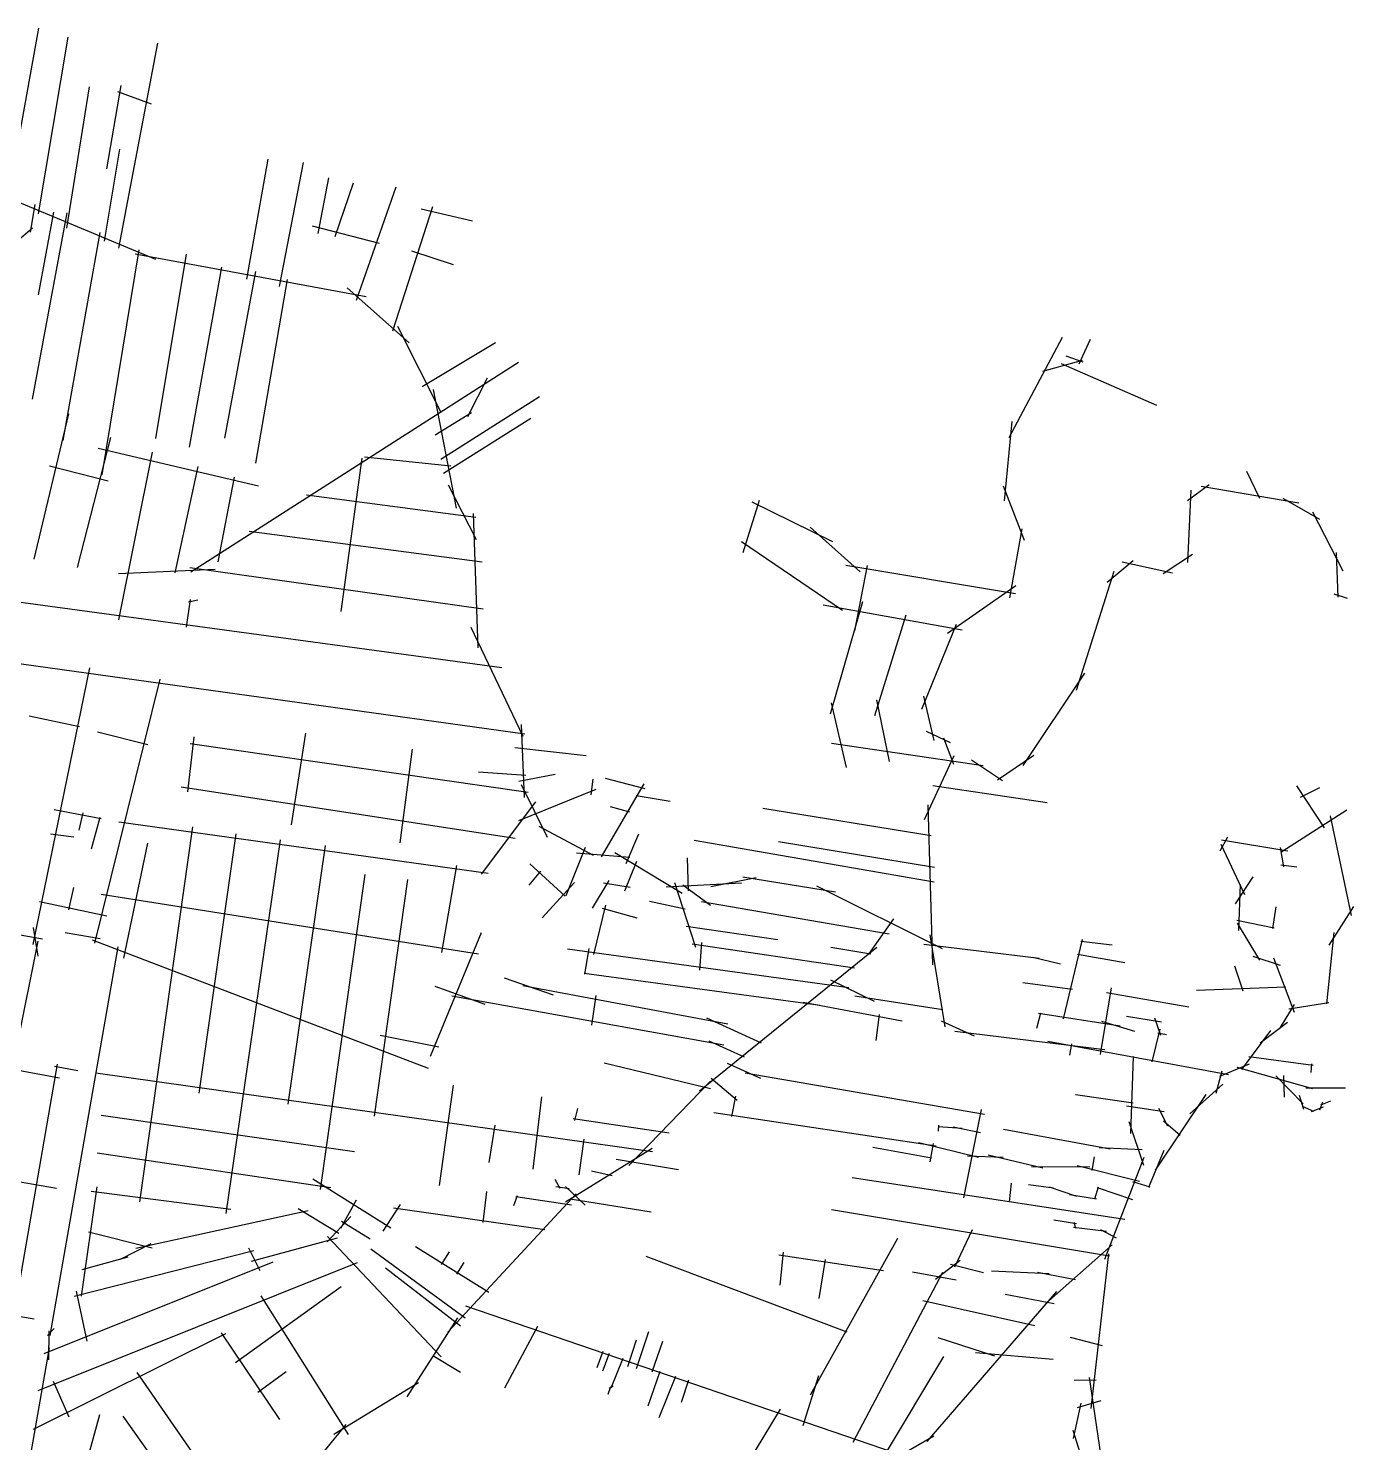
# Model space of a CAD drawing. Header units: inches. Extents: x 723419 to 759401, y 6910722 to 6968430.
# Drawn here: x 731001 to 733127, y 6935858 to 6938125 of the extents above; entities that cross this region are included whole.
import ezdxf

# ---------------------------------------------------------------- set-up
doc = ezdxf.new("R2010")
doc.units = ezdxf.units.IN
doc.header["$MEASUREMENT"] = 0

msp = doc.modelspace()

# ---------------------------------------------------------------- linework, layer by layer
for points in [[(730968.424233, 6937849.45988), (731018.007622, 6938125.36834)], [(731017.592984, 6937827.93741), (731064.936512, 6938111.32467)], [(731146.488344, 6937773.0082), (731209.02778, 6938101.60494)], [(731063.205099, 6937805.06356), (731099.143253, 6938031.57741)], [(731127.035043, 6937900.28022), (731150.269497, 6938033.66029)], [(731143.932657, 6938023.95221), (731198.427606, 6938004.11403)], [(731123.191662, 6937783.95918), (731147.693172, 6937931.69022)], [(731351.780073, 6937723.16314), (731386.021523, 6937915.2821)], [(731403.800948, 6937711.32017), (731442.651578, 6937910.01864)], [(730876.159029, 6937892.05463), (731205.378273, 6937755.29501)], [(731465.766582, 6937796.20426), (731482.887464, 6937885.68424)], [(731493.423223, 6937791.59861), (731522.39695, 6937877.78898)], [(731527.664673, 6937689.61771), (731590.879851, 6937871.20961)], [(731004.451506, 6937798.26953), (731012.061656, 6937842.89)], [(731007.856483, 6937530.87731), (731063.632558, 6937829.49019)], [(731017.567655, 6937697.7657), (731042.069165, 6937830.72361)], [(731585.611816, 6937640.272), (731650.143768, 6937839.62842)], [(731631.047568, 6937835.68072), (731713.358946, 6937816.60044)], [(730989.083301, 6937789.28102), (731007.8249, 6937805.38535)], [(731456.547911, 6937808.70517), (731563.881754, 6937781.07154)], [(731056.8179, 6937464.220617), (731116.615608, 6937798.1651)], [(731119.727586, 6937409.27073), (731178.882058, 6937770.17595)], [(731172.688434, 6937763.96064), (731542.951264, 6937695.30251)], [(731205.560264, 6937467.57136), (731254.946965, 6937762.98712)], [(731615.902318, 6937768.57063), (731682.409901, 6937746.85855)], [(731259.556458, 6937453.75454), (731311.577021, 6937742.59094)], [(731316.186513, 6937468.22931), (731366.231758, 6937735.35363)], [(731366.256461, 6937428.09855), (731416.970569, 6937722.50519)], [(731512.262697, 6937709.30068), (731611.881324, 6937621.04111)], [(731593.201327, 6937647.70447), (731662.583862, 6937509.72147)], [(732573.91335, 6937469.16057), (732659.866417, 6937630.3892)], [(732686.134988, 6937587.11781), (732704.593907, 6937626.84239)], [(731632.553169, 6937550.7935), (731750.599133, 6937621.37889)], [(731261.728106, 6937253.71308), (731787.450055, 6937590.03593)], [(732627.918299, 6937575.76797), (732691.814535, 6937593.50215)], [(732657.56214, 6937587.78728), (732810.377703, 6937521.14661)], [(732664.796113, 6937600.25961), (732692.524674, 6937590.66462)], [(731705.94075, 6937502.99217), (731737.408562, 6937565.0257)], [(731650.575292, 6937546.38356), (731687.303011, 6937356.13849)], [(731662.565994, 6937434.58528), (731821.181181, 6937534.85873)], [(731010.79335, 6937274.114), (731066.012821, 6937507.24149)], [(731653.635943, 6937473.67493), (731711.894221, 6937509.3654)], [(731666.808065, 6937411.99625), (731806.792974, 6937500.02652)], [(732566.813838, 6937367.72101), (732578.883071, 6937494.69778)], [(731080.062688, 6937260.84625), (731133.726796, 6937469.1068)], [(731113.368857, 6937452.15246), (731370.179892, 6937391.62187)], [(731146.29322, 6937177.13287), (731200.289414, 6937445.5731)], [(731034.954018, 6937424.03546), (731129.060392, 6937399.94566)], [(731236.506495, 6937252.13823), (731273.381807, 6937422.54512)], [(731502.998639, 6937190.41566), (731536.602497, 6937436.17314)], [(731540.043434, 6937438.03349), (731678.8207, 6937423.78368)], [(731305.64794, 6937269.90261), (731331.987493, 6937405.43869)], [(732954.89518, 6937415.04804), (732975.660879, 6937371.77259)], [(731447.105302, 6937377.51184), (731718.728565, 6937341.66196)], [(731674.627454, 6937393.4672), (731719.325864, 6937305.47809)], [(732564.684046, 6937391.83952), (732598.052129, 6937304.58733)], [(732859.966096, 6937368.21562), (732894.971157, 6937393.70665)], [(732860.458909, 6937268.89848), (732865.898929, 6937384.81443)], [(732881.918486, 6937391.33543), (733038.551475, 6937364.65879)], [(732147.669627, 6937285.10047), (732173.812493, 6937368.81357)], [(732161.528435, 6937366.29594), (732290.667701, 6937302.40951)], [(733013.039323, 6937371.77259), (733071.776968, 6937338.57496)], [(731714.476175, 6937347.50414), (731721.995685, 6937131.88574)], [(733060.503865, 6937349.83839), (733109.155099, 6937255.58102)], [(731355.439855, 6937319.15663), (731728.801842, 6937269.86956)], [(732255.075704, 6937325.38345), (732335.079052, 6937253.62938)], [(732575.273561, 6937212.00917), (732594.811007, 6937322.80894)], [(732145.1499, 6937302.40951), (732306.836727, 6937192.26857)], [(733098.475812, 6937284.62888), (733101.442072, 6937213.49132)], [(731260.132976, 6937260.55844), (731730.430791, 6937194.3331)], [(732312.400889, 6937264.32954), (732584.46487, 6937219.07439)], [(732326.528305, 6937159.04846), (732346.82433, 6937263.92038)], [(732731.117953, 6937237.47941), (732773.242851, 6937271.86251)], [(732755.443726, 6937270.08409), (732836.133448, 6937252.29967)], [(732821.300896, 6937251.11406), (732868.171936, 6937281.94047)], [(731145.965039, 6937250.95404), (731300.878891, 6937257.9126)], [(732681.848201, 6937064.23404), (732742.390743, 6937254.67103)], [(732475.436073, 6937155.38247), (732585.046989, 6937231.85731)], [(733094.915737, 6937218.82656), (733116.274937, 6937211.71277)], [(730937.238431, 6937212.12747), (731760.373158, 6937100.51163)], [(731254.838727, 6937164.98111), (731261.444488, 6937209.29875)], [(731258.047329, 6937205.71564), (731273.146613, 6937208.92156)], [(732276.102819, 6937200.95966), (732498.779034, 6937160.98087)], [(732287.676112, 6937026.36508), (732339.285789, 6937206.55955)], [(732358.469544, 6937023.66989), (732408.832491, 6937184.83365)], [(732434.014121, 6937033.87015), (732489.821778, 6937169.87335)], [(731710.654102, 6937165.21501), (731794.114648, 6936990.28658)], [(730931.846566, 6937114.18786), (731797.41764, 6936994.00918)], [(731009.138504, 6936656.30692), (731099.569104, 6937100.05859)], [(731107.676132, 6936658.66324), (731212.58656, 6937081.60755)], [(732596.321342, 6936943.09593), (732695.494374, 6937091.50335)], [(732288.835911, 6937043.74725), (732312.639478, 6936940.38355)], [(732361.191899, 6937048.83045), (732381.609251, 6936949.54812)], [(732436.736476, 6937054.27066), (732453.070295, 6936983.54889)], [(731002.296002, 6937023.22671), (731083.376625, 6937006.12912)], [(731112.046722, 6936997.41067), (731193.071344, 6936976.86009)], [(731256.85626, 6936901.35579), (731267.263187, 6936989.26783)], [(731423.366152, 6936848.41953), (731446.071833, 6936994.9395)], [(731791.79012, 6937008.96593), (731796.167831, 6936892.15887)], [(732440.820009, 6936998.50933), (732479.613102, 6936980.14889)], [(731260.64054, 6936978.86956), (731802.743525, 6936900.41044)], [(731597.444292, 6936819.11556), (731617.311919, 6936969.41664)], [(731781.445926, 6936972.26392), (731895.666647, 6936959.54292)], [(732289.44411, 6936979.20355), (732532.41635, 6936943.28053)], [(732468.723681, 6936987.62905), (732485.057813, 6936945.4681)], [(732438.474768, 6936856.94945), (732486.025303, 6936959.50392)], [(732513.851739, 6936952.58095), (732563.689664, 6936919.38346)], [(732555.383135, 6936920.56907), (732613.527278, 6936959.69475)], [(731723.244247, 6936933.37404), (731799.270067, 6936927.92218)], [(731787.993525, 6936918.10887), (731846.195204, 6936929.37596)], [(731904.034466, 6936896.33936), (731906.891594, 6936921.3179)], [(731926.454653, 6936922.96914), (731989.626366, 6936906.70065)], [(731246.449333, 6936908.91815), (731781.929671, 6936826.67779)], [(731787.608593, 6936854.94621), (731911.891334, 6936905.43866)], [(731791.446389, 6936912.96282), (731833.475915, 6936828.30654)], [(731920.114061, 6936796.75), (731988.88527, 6936913.70989)], [(732451.896424, 6936911.37131), (732634.901175, 6936884.17203)], [(733034.825982, 6936910.89945), (733079.340212, 6936843.40594)], [(733041.36295, 6936892.70425), (733072.336386, 6936908.10025)], [(731728.003209, 6936769.01506), (731815.042279, 6936885.28586)], [(731934.275561, 6936877.78051), (731965.290273, 6936869.12816)], [(731975.761929, 6936895.4746), (732030.580833, 6936886.34564)], [(732179.239692, 6936875.14885), (732449.163437, 6936831.26068)], [(732443.85006, 6936880.45782), (732451.382347, 6936624.01157)], [(731042.791142, 6936872.67144), (731117.795063, 6936858.31139)], [(731082.912893, 6936839.76311), (731088.901387, 6936867.58567)], [(731102.526609, 6936809.61036), (731116.148079, 6936860.25599)], [(731146.165282, 6936853.14599), (731738.410136, 6936770.90562)], [(733011.342932, 6936805.20746), (733115.577931, 6936872.05426)], [(733088.964767, 6936862.45196), (733122.60521, 6936703.0765)], [(731036.93492, 6936833.71493), (731074.206422, 6936829.08056)], [(731180.068393, 6936243.81072), (731264.953906, 6936844.80906)], [(731275.109736, 6936418.17411), (731334.38491, 6936833.55606)], [(731820.133372, 6936846.30442), (731906.946673, 6936799.44153)], [(731959.789903, 6936786.01666), (731980.26698, 6936833.7565)], [(731154.586885, 6936634.43814), (731192.635442, 6936819.01899)], [(731318.37192, 6936224.80127), (731405.675533, 6936823.95186)], [(731417.698174, 6936400.07805), (731477.826391, 6936815.04556)], [(731863.665371, 6936735.08499), (731894.937121, 6936812.24826)], [(732068.719761, 6936823.47417), (732453.768551, 6936756.58024)], [(732204.390052, 6936821.35053), (732454.122839, 6936780.29393)], [(732912.282784, 6936806.31533), (732924.850147, 6936829.21315)], [(732913.391614, 6936817.02564), (732951.463312, 6936736.51398)], [(732914.500444, 6936824.04273), (733020.953415, 6936806.31533)], [(733008.579613, 6936811.85657), (733013.940833, 6936780.81767)], [(731805.47276, 6936785.89315), (731862.305756, 6936733.72643)], [(731880.260963, 6936803.4411), (731965.654924, 6936796.10857)], [(731941.637785, 6936804.10772), (732049.714601, 6936738.78241)], [(731958.024405, 6936742.14922), (731977.059316, 6936789.69701)], [(732057.677117, 6936795.49532), (732059.501402, 6936742.20218)], [(733009.525527, 6936784.28403), (733035.544251, 6936780.81767)], [(731469.850696, 6936263.27578), (731541.106923, 6936768.62528)], [(731664.524114, 6936643.71757), (731688.554387, 6936782.97855)], [(731804.385194, 6936751.38707), (731823.148056, 6936773.66662)], [(732095.753818, 6936749.26261), (732168.609811, 6936763.82175)], [(732147.022653, 6936764.9001), (732295.43323, 6936740.63504)], [(732937.0479, 6936721.37179), (732965.509114, 6936764.58223)], [(731066.401461, 6936711.79237), (731074.194852, 6936747.48216)], [(731556.36068, 6936380.92734), (731610.054807, 6936760.56884)], [(731825.323501, 6936699.22035), (731877.261825, 6936756.00599)], [(731906.086082, 6936714.43568), (731932.735207, 6936758.99466)], [(731923.761691, 6936755.19093), (731966.182403, 6936748.12671)], [(732023.976948, 6936748.72344), (732144.864094, 6936755.19405)], [(732037.584347, 6936755.50122), (732070.87019, 6936652.33796)], [(732050.960661, 6936751.95874), (732095.2141, 6936719.60515)], [(732265.211521, 6936750.34109), (732466.510087, 6936650.04516)], [(732942.592361, 6936678.90002), (732945.17963, 6936752.76405)], [(731018.994455, 6936725.09886), (731126.942127, 6936702.13901)], [(731117.782868, 6936736.87519), (731723.272703, 6936641.40093)], [(731908.06953, 6936640.14895), (731927.479992, 6936719.45496)], [(731997.557657, 6936725.92868), (732054.496971, 6936713.53638)], [(732080.642964, 6936725.53673), (732381.781235, 6936673.23187)], [(732997.11639, 6936681.79416), (733002.371605, 6936716.85891)], [(733087.121095, 6936655.43431), (733126.671232, 6936717.48002)], [(731921.204128, 6936714.43853), (731977.267261, 6936698.97142)], [(732348.86125, 6936640.87828), (732389.336662, 6936697.49692)], [(732939.265559, 6936695.15008), (732999.14518, 6936683.3319)], [(730871.50165, 6936692.5279), (731023.804075, 6936665.29651)], [(731009.138504, 6936683.70774), (731016.617632, 6936637.62455)], [(731060.142796, 6936675.44165), (731116.254084, 6936665.83054)], [(731646.100529, 6936477.2447), (731727.804333, 6936675.73162)], [(732056.396929, 6936685.74389), (732203.315307, 6936664.3211)], [(732446.689677, 6936671.97705), (732470.744653, 6936524.41395)], [(732939.713969, 6936690.51491), (732975.755939, 6936631.26121)], [(733083.55758, 6936561.16312), (733095.252826, 6936675.74692)], [(730982.937476, 6936490.977), (731017.240841, 6936661.91155)], [(731036.301393, 6936029.32335), (731145.074902, 6936652.44604)], [(731103.387781, 6936663.96003), (731642.650211, 6936457.93512)], [(731866.063457, 6936649.34251), (732317.002251, 6936587.62157)], [(731893.851118, 6936608.63331), (731900.55194, 6936650.10989)], [(732065.662818, 6936657.59546), (732326.339123, 6936619.06056)], [(732077.268319, 6936421.53172), (732361.813232, 6936652.20198)], [(732078.161699, 6936615.44752), (732081.428463, 6936659.44038)], [(732288.147036, 6936651.96104), (732352.175231, 6936641.36517)], [(732437.213029, 6936656.92763), (732622.475777, 6936634.27575)], [(732661.151922, 6936537.38374), (732691.541236, 6936664.58425)], [(732689.311069, 6936661.61928), (732739.088957, 6936655.6613)], [(732612.276483, 6936636.27358), (732656.493023, 6936625.44191)], [(732683.680928, 6936640.77887), (732759.668912, 6936627.42525)], [(732964.702664, 6936637.63336), (733008.852912, 6936623.14356)], [(732997.895948, 6936634.73542), (733031.089232, 6936547.79663)], [(731764.119914, 6936602.84449), (731842.619494, 6936575.63247)], [(731892.561549, 6936610.4101), (732271.261304, 6936559.18277)], [(732935.698917, 6936622.17763), (732948.58961, 6936582.25016)], [(731653.309799, 6936589.2938), (731733.411334, 6936560.4812)], [(731794.416983, 6936590.4851), (732123.058672, 6936529.12117)], [(732287.595435, 6936599.61311), (732357.386355, 6936565.48842)], [(732595.855421, 6936595.37652), (732675.662081, 6936584.69371)], [(732720.718218, 6936480.14588), (732738.065494, 6936586.74327)], [(732874.791143, 6936583.2161), (733017.876147, 6936588.3681)], [(731680.544296, 6936574.08714), (732116.297813, 6936495.65281)], [(731904.748044, 6936527.24782), (731911.716223, 6936574.593)], [(732243.604664, 6936563.8193), (732402.676391, 6936533.96018)], [(732326.760015, 6936573.83415), (732467.827174, 6936551.94979)], [(732730.259282, 6936579.37688), (732862.099327, 6936556.41066)], [(733009.497384, 6936523.00297), (733031.733705, 6936560.35443)], [(733022.771133, 6936553.08421), (733086.589507, 6936563.47137)], [(732088.532041, 6936538.81639), (732176.643667, 6936498.79886)], [(732361.098715, 6936502.24653), (732366.110338, 6936544.34599)], [(732618.618013, 6936522.13252), (732624.88262, 6936547.02153)], [(732621.400094, 6936546.27677), (732751.967142, 6936526.00749)], [(732762.351867, 6936541.24436), (732818.297112, 6936532.14466)], [(732807.021195, 6936538.64452), (732816.562259, 6936510.91175)], [(732465.150473, 6936533.91616), (732517.735457, 6936509.88135)], [(732486.967777, 6936517.14765), (732727.421228, 6936487.84192)], [(732722.016231, 6936533.28449), (732775.117168, 6936517.33753)], [(732803.551803, 6936468.01281), (732816.128546, 6936520.44485)], [(732812.556276, 6936514.80392), (732826.27906, 6936512.12133)], [(732947.322868, 6936456.19016), (732993.728925, 6936518.52842)], [(732976.71311, 6936498.43603), (733020.454348, 6936532.01883)], [(731565.197859, 6936510.85947), (731659.717934, 6936492.45136)], [(732092.267227, 6936502.05556), (732149.139624, 6936476.44427)], [(732636.179175, 6936501.24687), (732925.709443, 6936448.16136)], [(732671.283048, 6936479.02162), (732674.376264, 6936496.97629)], [(730915.166277, 6936467.75413), (731050.990104, 6936442.75474)], [(732769.320984, 6936353.30482), (732773.54273, 6936476.57442)], [(732958.611918, 6936476.61898), (733061.537022, 6936462.99544)], [(730904.014502, 6935637.20694), (731047.726154, 6936464.37201)], [(731042.947805, 6936461.05788), (731080.47822, 6936454.3615)], [(731109.462267, 6936450.74833), (732002.40011, 6936324.18843)], [(731924.723865, 6936466.44175), (732095.215663, 6936425.59494)], [(732122.122765, 6936466.13512), (732175.407256, 6936441.90934)], [(732150.87948, 6936450.36017), (732534.767845, 6936384.44896)], [(732906.303046, 6936418.15637), (732915.580193, 6936453.83547)], [(732911.744943, 6936445.3711), (732959.697608, 6936464.94843)], [(732939.072937, 6936459.79643), (733060.759653, 6936425.27857)], [(733001.537012, 6936445.81749), (733045.522468, 6936400.75144)], [(733013.837955, 6936446.4015), (733015.384876, 6936411.3683)], [(733058.520417, 6936451.05983), (733059.60642, 6936464.92446)], [(731660.649151, 6936270.0931), (731682.906422, 6936430.8687)], [(731963.936913, 6936301.82368), (732095.230048, 6936437.08835)], [(732096.185342, 6936442.19105), (732138.192666, 6936406.6975)], [(732864.089967, 6936385.0549), (732916.805659, 6936432.32315)], [(733049.931833, 6936426.75157), (733113.548829, 6936426.4337)], [(731810.977508, 6936296.34217), (731824.477651, 6936411.91099)], [(732129.452736, 6936380.78161), (732135.655116, 6936413.17651)], [(732680.722485, 6936415.65445), (732773.147166, 6936402.3955)], [(732808.545914, 6936294.77733), (732890.171231, 6936415.6619)], [(733039.434224, 6936415.0286), (733046.143801, 6936392.30928)], [(733072.112493, 6936391.06787), (733077.206669, 6936403.8551)], [(733073.976178, 6936399.38583), (733090.004803, 6936405.59329)], [(731117.836652, 6936382.76156), (731524.003239, 6936324.18843)], [(731875.003202, 6936377.4687), (732028.855987, 6936354.36745)], [(731877.55326, 6936374.41109), (731882.483268, 6936393.60554)], [(732100.298269, 6936387.10446), (732457.238569, 6936333.35951)], [(732501.565805, 6936250.10675), (732529.769355, 6936391.92288)], [(732762.398772, 6936397.52507), (732822.961952, 6936388.66212)], [(732813.479988, 6936393.85759), (732827.856, 6936365.74059)], [(733043.782925, 6936397.02694), (733062.420709, 6936388.95737)], [(733058.817481, 6936388.46072), (733078.076597, 6936395.90959)], [(731740.191894, 6936306.55014), (731750.043468, 6936366.70435)], [(732460.005328, 6936364.34126), (732498.597669, 6936361.72531)], [(732460.975006, 6936356.88115), (732461.16888, 6936366.7634)], [(732484.440546, 6936363.95364), (732528.075154, 6936354.84649)], [(732564.839145, 6936360.41062), (732735.974164, 6936328.74546)], [(732766.037334, 6936372.52175), (732789.46191, 6936302.80208)], [(732821.738674, 6936373.68664), (732848.303996, 6936350.39903)], [(731884.681853, 6936287.22797), (731892.344223, 6936344.46556)], [(732355.526736, 6936331.23478), (732449.69096, 6936314.05142)], [(732429.402752, 6936338.96441), (732524.694568, 6936315.58375)], [(732447.435464, 6936308.13583), (732452.791993, 6936337.15037)], [(732718.488989, 6936330.92924), (732787.336184, 6936327.87189)], [(731111.555785, 6936322.09648), (731486.317725, 6936266.66128)], [(731862.745098, 6936243.60066), (732001.360699, 6936330.06014)], [(731943.809121, 6936312.24037), (732043.986541, 6936295.63492)], [(732507.21502, 6936317.27386), (732564.446708, 6936315.58375)], [(732540.548081, 6936318.92036), (732627.906104, 6936298.13819)], [(732707.12364, 6936294.24128), (732710.839439, 6936315.86099)], [(732727.545995, 6936152.01504), (732790.874057, 6936315.12476)], [(732798.177137, 6936267.05228), (732822.542935, 6936326.37735)], [(730885.76853, 6936293.36026), (731046.418135, 6936265.64781)], [(731904.345288, 6936293.35227), (731937.584852, 6936285.79384)], [(732610.075083, 6936300.27862), (732703.401587, 6936300.09795)], [(732682.96391, 6936302.08575), (732783.163219, 6936276.78569)], [(731086.67716, 6936092.42493), (731111.481676, 6936267.73353)], [(731457.200781, 6936280.83917), (731582.718057, 6936201.86065)], [(731845.612334, 6936279.98104), (731853.539873, 6936265.50072)], [(731847.222733, 6936268.34733), (731868.775493, 6936265.0057)], [(731862.582182, 6936268.22354), (731893.920538, 6936238.39651)], [(732322.151148, 6936282.90864), (732759.783985, 6936215.80017)], [(732574.39772, 6936243.73677), (732577.740782, 6936273.79891)], [(732605.045324, 6936271.50841), (732645.090151, 6936266.38905)], [(732638.213593, 6936267.871), (732681.898858, 6936252.91719)], [(732711.291914, 6936248.60625), (732717.359521, 6936267.871)], [(732715.471759, 6936266.52381), (732771.96579, 6936247.25907)], [(732771.982363, 6936276.23568), (732799.627433, 6936267.84919)], [(731102.045366, 6936260.88722), (731325.711272, 6936231.93132)], [(731502.482374, 6936201.46382), (731527.506403, 6936246.70771)], [(731673.896946, 6936034.6162), (731879.830958, 6936256.54201)], [(731730.34032, 6936210.66808), (731736.543012, 6936260.24972)], [(731779.632586, 6936237.80655), (731785.611699, 6936253.88367)], [(731783.061641, 6936252.21441), (731872.482224, 6936239.12435)], [(731869.890265, 6936248.42138), (732000.194645, 6936227.51867)], [(732671.112315, 6936255.34218), (732714.123402, 6936248.60625)], [(731173.372887, 6936169.65889), (731450.050925, 6936230.03887)], [(731434.162701, 6936233.21391), (731498.907289, 6936193.5263)], [(731480.238549, 6936179.63554), (731518.370597, 6936220.11707)], [(731570.007479, 6936196.70134), (731598.209153, 6936239.56398)], [(731586.944493, 6936234.36525), (731829.242867, 6936199.18686)], [(732289.383447, 6936231.54668), (732734.915992, 6936157.33458)], [(731097.506231, 6936195.45586), (731199.588299, 6936170.05571)], [(731503.276629, 6936212.57638), (731549.352789, 6936184.39816)], [(732486.834254, 6936139.34023), (732515.111915, 6936199.56649)], [(732645.652383, 6936214.82327), (732682.054269, 6936208.86082)], [(732677.280297, 6936203.04734), (732730.092614, 6936196.78666)], [(732678.026084, 6936211.09674), (732680.562383, 6936201.70571)], [(732720.842985, 6936199.32068), (732745.6081, 6936186.20312)], [(731148.745985, 6936151.79943), (731198.396917, 6936176.80261)], [(731359.0903, 6936148.67925), (731496.921339, 6936185.98561)], [(731480.891776, 6936188.18252), (731663.094142, 6935995.23983)], [(731622.072758, 6936172.38698), (731739.46612, 6936098.77933)], [(732255.482525, 6935934.50473), (732395.666623, 6936185.42057)], [(732632.982143, 6936080.67934), (732739.494214, 6936174.92235)], [(731074.822438, 6936092.6358), (731362.881772, 6936165.57534)], [(731087.575857, 6936135.13059), (731161.059436, 6936155.76812)], [(731354.148409, 6936169.72877), (731372.482249, 6936133.70215)], [(731550.258677, 6936168.15053), (731701.571723, 6936057.73899)], [(731663.942181, 6936143.52643), (731676.396972, 6936163.64944)], [(731991.374665, 6936156.36892), (732313.977516, 6936035.09009)], [(732204.597059, 6936158.67459), (732372.590706, 6936133.77325)], [(732206.904775, 6936110.25526), (732212.442983, 6936162.8249)], [(732269.671543, 6936088.58192), (732279.825184, 6936151.29642)], [(732455.951814, 6936119.63654), (732495.391881, 6936150.12137)], [(732705.709616, 6935912.21366), (732734.070767, 6936160.56758)], [(731016.804001, 6935941.35605), (731528.931997, 6936146.52513)], [(731026.58209, 6936000.58645), (731393.872094, 6936147.74636)], [(731573.843354, 6936137.96609), (731694.151694, 6936044.76499)], [(731688.586907, 6936127.63988), (731699.98165, 6936146.70377)], [(732324.198074, 6935858.37877), (732467.48602, 6936131.16136)], [(732418.997702, 6936131.7004), (732489.202635, 6936118.5311)], [(732480.236311, 6936143.70494), (732533.047064, 6936130.6253)], [(732545.628498, 6936132.93707), (732638.244237, 6936128.644)], [(732619.386939, 6936130.79054), (732680.494215, 6936119.3425)], [(731333.36989, 6935985.93156), (731502.65342, 6936108.05591)], [(730781.360608, 6936095.4285), (731010.808002, 6936055.90152)], [(731078.098583, 6936100.4196), (731094.898636, 6936020.3863)], [(731374.315914, 6936092.79033), (731514.264862, 6935870.5239)], [(732435.736153, 6936085.3821), (732615.369386, 6936045.32543)], [(732442.412896, 6935859.41947), (732650.648996, 6936100.13979)], [(732567.589018, 6936095.9693), (732646.121431, 6936080.70521)], [(731702.090177, 6936076.89795), (732675.671775, 6935744.17772)], [(731031.898594, 6936029.37874), (731042.698584, 6936040.46949)], [(731033.91769, 6935990.32051), (731034.598748, 6936036.87257)], [(731608.797445, 6935930.99232), (731690.092865, 6936057.65258)], [(731765.498916, 6935945.62541), (731818.098597, 6936044.5873)], [(731976.24286, 6935976.32939), (731996.317181, 6936036.01892)], [(731009.682287, 6935879.06993), (731318.087364, 6936032.88397)], [(731310.372773, 6936033.60666), (731404.221484, 6935894.97626)], [(731962.698626, 6935979.47097), (731976.726605, 6936022.24436)], [(732001.638063, 6935971.25458), (732018.568198, 6936020.55276)], [(732459.672929, 6936026.25531), (732550.716106, 6935996.921)], [(732672.035089, 6936026.62681), (732723.423375, 6936013.22131)], [(730979.614426, 6935691.99015), (731035.14128, 6936009.41067)], [(731649.684057, 6935997.12835), (731694.293972, 6935970.58742)], [(731913.43888, 6935978.31096), (731922.945548, 6936004.57153)], [(731922.38613, 6935972.58389), (731933.430649, 6936000.9398)], [(731935.875641, 6935945.30037), (731954.922121, 6935993.02788)], [(732374.428437, 6935837.18799), (732469.308115, 6935995.56068)], [(732520.107902, 6936002.07016), (732644.570133, 6935991.30378)], [(731175.063962, 6935970.12274), (731297.867951, 6935793.04101)], [(731369.023488, 6935938.33474), (731414.828851, 6935971.57625)], [(731995.349691, 6935916.63999), (732014.456522, 6935972.46295)], [(731041.022831, 6935956.39261), (731066.095329, 6935898.82211)], [(731491.097325, 6935871.40464), (731626.681624, 6935954.28454)], [(731930.88747, 6935935.33198), (731935.119848, 6935947.86797)], [(731932.399056, 6935944.99834), (731938.898812, 6935948.47215)], [(732012.763571, 6935898.03225), (732039.610009, 6935964.24656)], [(732048.800538, 6935922.6814), (732060.168076, 6935958.44677)], [(732243.892659, 6935885.19112), (732268.944832, 6935965.50883)], [(732678.626466, 6935957.9569), (732713.560231, 6935958.46275)], [(732702.421902, 6935962.00387), (732744.168748, 6935679.84164)], [(732683.576487, 6935913.74206), (732721.404279, 6935925.2291)], [(730977.245421, 6935396.78146), (731115.672777, 6935903.00656)], [(731152.761349, 6935900.10605), (731494.308741, 6935418.17797)], [(732127.074037, 6935778.92406), (732207.552375, 6935911.24664)], [(732677.271855, 6935864.0881), (732689.510258, 6935920.78245)], [(731352.298483, 6935692.30477), (731510.681648, 6935886.69487)], [(732676.159272, 6935877.42804), (732690.251979, 6935833.33239)], [(732381.323757, 6935826.78959), (732453.163166, 6935868.749)]]:
    msp.add_lwpolyline(points)

doc.saveas('drawing.dxf')
